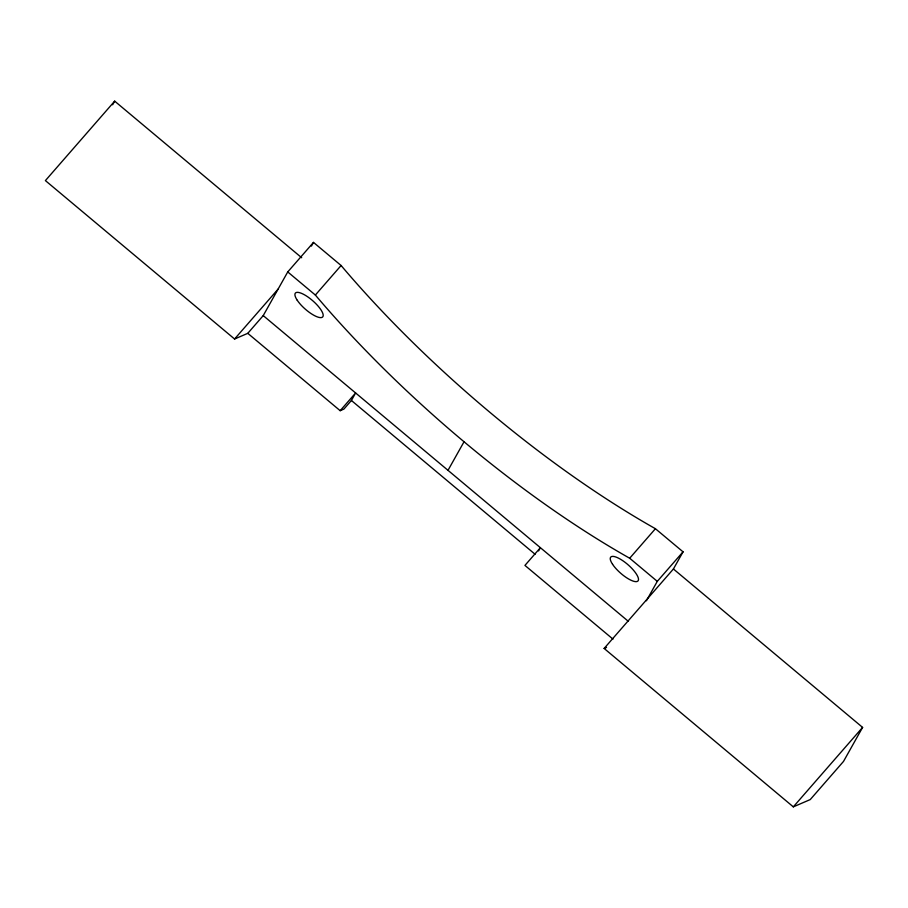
<?xml version="1.0" encoding="UTF-8"?>
<svg xmlns="http://www.w3.org/2000/svg" width="908" height="908" viewBox="0 0 908 908"><rect width="100%" height="100%" fill="white"/><g stroke="black" fill="none" stroke-linecap="round" stroke-linejoin="round"><path stroke-width="1.36" d="M112.637 104.783L114.68 101.14L301.694 257.736M114.68 101.14L45.4 180.601L234.582 339.013L247.782 333.327L263.229 315.609L287.745 271.923L313.498 242.402L341.102 265.511A411.483 127.415 41.1 0 0 655.428 528.717L683.043 551.837L673.418 568.987L604.126 648.448L793.32 806.86L810.242 799.573L843.509 761.426L862.6 727.399L673.418 568.987M311.433 246.079L313.498 242.402M340.171 410.688L343.894 409.088L351.407 400.473L355.618 392.971L340.171 410.688L247.782 333.327M448.007 470.333L464.033 441.765M538.592 550.906L540.396 547.694L524.938 565.412L612.979 639.13M646.405 600.767L657.29 581.358L683.043 551.837M234.582 339.013L278.12 289.084M287.745 271.923L315.36 295.043L341.102 265.511M315.36 295.043A411.483 127.415 41.1 0 0 629.687 558.238L655.428 528.717M793.32 806.86L862.6 727.399M604.126 648.448L606.533 647.415M629.687 558.238L657.29 581.358M263.229 315.609L628.427 621.413M351.407 400.473L535.096 554.277M297.268 300.298A18.126 5.618 41.1 0 0 321.727 317.494A18.126 5.618 41.1 0 0 308.175 297.154A18.126 5.618 41.1 0 0 297.268 300.298M612.582 564.322A18.126 5.618 41.1 0 0 637.041 581.517A18.126 5.618 41.1 0 0 623.478 561.178A18.126 5.618 41.1 0 0 612.582 564.322"/></g></svg>
